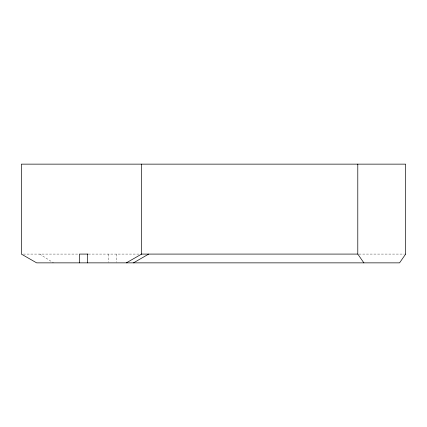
<?xml version="1.0" encoding="UTF-8"?>
<svg xmlns="http://www.w3.org/2000/svg" width="427" height="427" viewBox="0 0 427 427"><rect width="100%" height="100%" fill="white"/><g stroke="black" fill="none" stroke-linecap="round" stroke-linejoin="round"><path stroke-width="0.32" stroke-dasharray="2.13 1.6" d="M23.32 254.086L78.467 254.086M88.378 254.086L139.133 254.086M358.942 254.086L404.337 254.086M39.711 254.086L53.535 262.861M116.315 254.086L116.315 262.237M108.159 254.086L108.159 262.237"/><path stroke-width="0.64" d="M133.486 262.861L148.692 254.086M126.328 262.861L141.615 254.086L141.615 164.139M87.93 254.086L79.443 254.086L79.443 262.861M141.118 254.086L357.789 254.086L363.879 262.861M357.789 164.139L357.789 254.086M87.599 254.086L87.599 262.861M405.65 254.086L399.571 262.861L36.637 262.861L21.35 254.086L21.35 164.139L405.65 164.139L405.65 254.086"/></g></svg>
